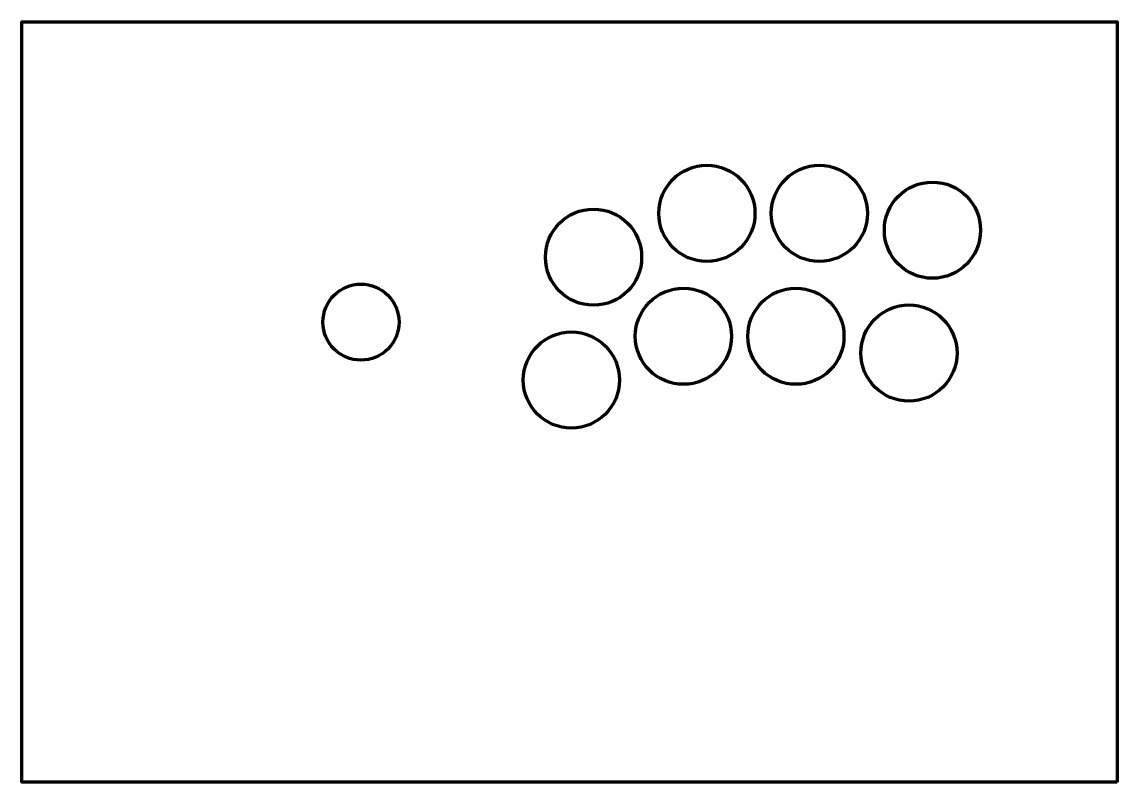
# Model space of a CAD drawing. Header units: inches. Extents: x 2320 to 2680, y -2625 to -2375.
import ezdxf

# ---------------------------------------------------------------- set-up
doc = ezdxf.new("R2010")
doc.units = ezdxf.units.IN
doc.header["$MEASUREMENT"] = 0
doc.layers.add('Capa 1', color=7, linetype='Continuous')

# ---------------------------------------------------------------- blocks, each defined once
blk = doc.blocks.new('block 3')
at = {"layer": 'Capa 1', "color": 250, "lineweight": 70, "true_color": 0x201815}
blk.add_open_spline([(2443.96, -2473.74), (2443.96, -2466.83), (2438.36, -2461.23), (2431.45, -2461.23), (2424.54, -2461.23), (2418.94, -2466.83), (2418.94, -2473.74), (2418.94, -2480.65), (2424.54, -2486.25), (2431.45, -2486.25), (2438.36, -2486.25), (2443.96, -2480.65), (2443.96, -2473.74), (2443.96, -2473.74), (2443.96, -2473.74), (2443.96, -2473.74), (2443.96, -2473.74), (2443.96, -2473.74), (2443.96, -2473.74)], degree=3, knots=[0, 0, 0, 0, 1, 1, 1, 2, 2, 2, 3, 3, 3, 4, 4, 4, 5, 5, 5, 6, 6, 6, 6], dxfattribs=at)
blk = doc.blocks.new('block 4')
at = {"layer": 'Capa 1', "color": 250, "lineweight": 70, "true_color": 0x201815}
blk.add_open_spline([(2560.97, -2437.97), (2560.97, -2429.24), (2553.9, -2422.16), (2545.16, -2422.16), (2536.43, -2422.16), (2529.35, -2429.24), (2529.35, -2437.97), (2529.35, -2446.7), (2536.43, -2453.78), (2545.16, -2453.78), (2553.9, -2453.78), (2560.97, -2446.7), (2560.97, -2437.97), (2560.97, -2437.97), (2560.97, -2437.97), (2560.97, -2437.97), (2560.97, -2437.97), (2560.97, -2437.97), (2560.97, -2437.97)], degree=3, knots=[0, 0, 0, 0, 1, 1, 1, 2, 2, 2, 3, 3, 3, 4, 4, 4, 5, 5, 5, 6, 6, 6, 6], dxfattribs=at)
blk = doc.blocks.new('block 5')
at = {"layer": 'Capa 1', "color": 250, "lineweight": 70, "true_color": 0x201815}
blk.add_open_spline([(2597.94, -2437.97), (2597.94, -2429.24), (2590.86, -2422.16), (2582.13, -2422.16), (2573.4, -2422.16), (2566.32, -2429.24), (2566.32, -2437.97), (2566.32, -2446.7), (2573.4, -2453.78), (2582.13, -2453.78), (2590.86, -2453.78), (2597.94, -2446.7), (2597.94, -2437.97), (2597.94, -2437.97), (2597.94, -2437.97), (2597.94, -2437.97), (2597.94, -2437.97), (2597.94, -2437.97), (2597.94, -2437.97)], degree=3, knots=[0, 0, 0, 0, 1, 1, 1, 2, 2, 2, 3, 3, 3, 4, 4, 4, 5, 5, 5, 6, 6, 6, 6], dxfattribs=at)
blk = doc.blocks.new('block 6')
at = {"layer": 'Capa 1', "color": 250, "lineweight": 70, "true_color": 0x201815}
blk.add_open_spline([(2635.11, -2443.5), (2635.11, -2434.77), (2628.03, -2427.69), (2619.3, -2427.69), (2610.57, -2427.69), (2603.49, -2434.77), (2603.49, -2443.5), (2603.49, -2452.23), (2610.57, -2459.31), (2619.3, -2459.31), (2628.03, -2459.31), (2635.11, -2452.23), (2635.11, -2443.5), (2635.11, -2443.5), (2635.11, -2443.5), (2635.11, -2443.5), (2635.11, -2443.5), (2635.11, -2443.5), (2635.11, -2443.5)], degree=3, knots=[0, 0, 0, 0, 1, 1, 1, 2, 2, 2, 3, 3, 3, 4, 4, 4, 5, 5, 5, 6, 6, 6, 6], dxfattribs=at)
blk = doc.blocks.new('block 7')
at = {"layer": 'Capa 1', "color": 250, "lineweight": 70, "true_color": 0x201815}
blk.add_open_spline([(2627.39, -2483.91), (2627.39, -2475.18), (2620.32, -2468.1), (2611.58, -2468.1), (2602.85, -2468.1), (2595.77, -2475.18), (2595.77, -2483.91), (2595.77, -2492.64), (2602.85, -2499.72), (2611.58, -2499.72), (2620.32, -2499.72), (2627.39, -2492.64), (2627.39, -2483.91), (2627.39, -2483.91), (2627.39, -2483.91), (2627.39, -2483.91), (2627.39, -2483.91), (2627.39, -2483.91), (2627.39, -2483.91)], degree=3, knots=[0, 0, 0, 0, 1, 1, 1, 2, 2, 2, 3, 3, 3, 4, 4, 4, 5, 5, 5, 6, 6, 6, 6], dxfattribs=at)
blk = doc.blocks.new('block 8')
at = {"layer": 'Capa 1', "color": 250, "lineweight": 70, "true_color": 0x201815}
blk.add_open_spline([(2590.23, -2478.38), (2590.23, -2469.65), (2583.15, -2462.57), (2574.42, -2462.57), (2565.69, -2462.57), (2558.61, -2469.65), (2558.61, -2478.38), (2558.61, -2487.11), (2565.69, -2494.19), (2574.42, -2494.19), (2583.15, -2494.19), (2590.23, -2487.11), (2590.23, -2478.38), (2590.23, -2478.38), (2590.23, -2478.38), (2590.23, -2478.38), (2590.23, -2478.38), (2590.23, -2478.38), (2590.23, -2478.38)], degree=3, knots=[0, 0, 0, 0, 1, 1, 1, 2, 2, 2, 3, 3, 3, 4, 4, 4, 5, 5, 5, 6, 6, 6, 6], dxfattribs=at)
blk = doc.blocks.new('block 9')
at = {"layer": 'Capa 1', "color": 250, "lineweight": 70, "true_color": 0x201815}
blk.add_open_spline([(2553.26, -2478.38), (2553.26, -2469.65), (2546.18, -2462.57), (2537.45, -2462.57), (2528.72, -2462.57), (2521.64, -2469.65), (2521.64, -2478.38), (2521.64, -2487.11), (2528.72, -2494.19), (2537.45, -2494.19), (2546.18, -2494.19), (2553.26, -2487.11), (2553.26, -2478.38), (2553.26, -2478.38), (2553.26, -2478.38), (2553.26, -2478.38), (2553.26, -2478.38), (2553.26, -2478.38), (2553.26, -2478.38)], degree=3, knots=[0, 0, 0, 0, 1, 1, 1, 2, 2, 2, 3, 3, 3, 4, 4, 4, 5, 5, 5, 6, 6, 6, 6], dxfattribs=at)
blk = doc.blocks.new('block 10')
at = {"layer": 'Capa 1', "color": 250, "lineweight": 70, "true_color": 0x201815}
blk.add_open_spline([(2516.43, -2492.78), (2516.43, -2484.05), (2509.35, -2476.97), (2500.62, -2476.97), (2491.88, -2476.97), (2484.81, -2484.05), (2484.81, -2492.78), (2484.81, -2501.51), (2491.88, -2508.59), (2500.62, -2508.59), (2509.35, -2508.59), (2516.43, -2501.51), (2516.43, -2492.78), (2516.43, -2492.78), (2516.43, -2492.78), (2516.43, -2492.78), (2516.43, -2492.78), (2516.43, -2492.78), (2516.43, -2492.78)], degree=3, knots=[0, 0, 0, 0, 1, 1, 1, 2, 2, 2, 3, 3, 3, 4, 4, 4, 5, 5, 5, 6, 6, 6, 6], dxfattribs=at)
blk = doc.blocks.new('block 11')
at = {"layer": 'Capa 1', "color": 250, "lineweight": 70, "true_color": 0x201815}
blk.add_open_spline([(2523.72, -2452.37), (2523.72, -2443.64), (2516.65, -2436.56), (2507.91, -2436.56), (2499.18, -2436.56), (2492.1, -2443.64), (2492.1, -2452.37), (2492.1, -2461.1), (2499.18, -2468.18), (2507.91, -2468.18), (2516.65, -2468.18), (2523.72, -2461.1), (2523.72, -2452.37), (2523.72, -2452.37), (2523.72, -2452.37), (2523.72, -2452.37), (2523.72, -2452.37), (2523.72, -2452.37), (2523.72, -2452.37)], degree=3, knots=[0, 0, 0, 0, 1, 1, 1, 2, 2, 2, 3, 3, 3, 4, 4, 4, 5, 5, 5, 6, 6, 6, 6], dxfattribs=at)
blk = doc.blocks.new('block 2')
at = {"layer": 'Capa 1', "color": 250, "lineweight": 70, "true_color": 0x201815}
blk.add_lwpolyline([(2680, -2625), (2320, -2625), (2320, -2375), (2680, -2375), (2680, -2625)], dxfattribs=at)
at = {"layer": 'Capa 1'}
for name in ['block 4', 'block 5', 'block 6', 'block 11', 'block 3', 'block 9', 'block 8', 'block 7', 'block 10']:
    blk.add_blockref(name, (0, 0), dxfattribs=at)

msp = doc.modelspace()

# ---------------------------------------------------------------- block references
at = {"layer": 'Capa 1'}
msp.add_blockref('block 2', (0, 0), dxfattribs=at)

doc.saveas('drawing.dxf')
